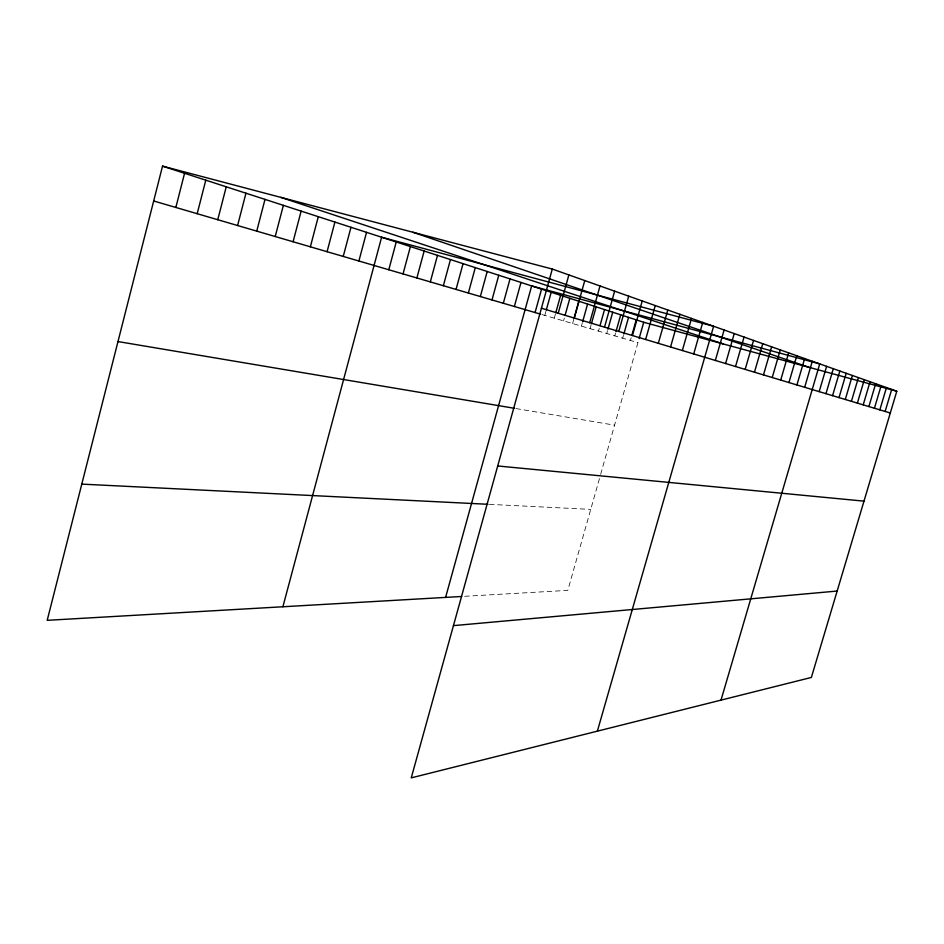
<?xml version="1.0" encoding="UTF-8"?>
<svg xmlns="http://www.w3.org/2000/svg" width="944" height="944" viewBox="0 0 944 944"><rect width="100%" height="100%" fill="white"/><g stroke="black" fill="none" stroke-linecap="round" stroke-linejoin="round"><path stroke-width="0.71" stroke-dasharray="4.72 3.54" d="M544.794 315.39L545.927 311.308M554.281 318.175L555.402 314.14M563.544 320.877L564.323 318.057M572.583 323.532L573.751 319.343M581.421 326.117L582.188 323.355M590.047 328.642L591.192 324.547M598.484 331.108L599.239 328.406M606.732 333.515L607.535 330.671M614.792 335.875L615.582 333.067M622.686 338.188L623.465 335.403M630.403 340.442L631.17 337.692M599.464 478.596L567.816 590.366L464.259 596.325M600.644 474.384L638.722 339.934M489.393 504.356L590.743 509.382M515.955 408.563L614.591 425.166M542.021 314.588L637.943 342.648"/><path stroke-width="1.42" d="M552.287 269.052L411.254 777.868L811.368 677.45L896.8 391.229L552.287 269.052L162.533 166.132L47.2 620.326L461.628 596.478M175.844 207.456L184.564 173.283M197.19 213.698L205.792 180.162M217.757 219.716L226.241 186.806M237.593 225.522L245.959 193.201M256.744 231.127L264.993 199.385M275.223 236.531L283.377 205.344M293.088 241.758L301.136 211.114M310.364 246.809L318.293 216.683M327.072 251.706L334.908 222.064M343.238 256.426L350.979 227.28M358.897 261.016L366.543 232.33M282.893 606.756L381.612 237.227L713.617 326.27L597.363 731.163M388.786 269.76L396.232 241.971M403.041 273.925L410.404 246.573M416.882 277.973L424.151 251.033M430.322 281.902L437.497 255.364M443.361 285.725L450.465 259.565M456.046 289.43L463.056 263.659M468.366 293.029L475.292 267.624M480.343 296.534L487.198 271.483M491.989 299.944L498.762 275.247M503.329 303.26L510.031 278.893M514.362 306.493L520.994 282.457M445.603 597.399L531.661 285.914L819.746 363.9L721.004 700.129M535.071 312.547L541.561 289.124M546.305 309.951L551.213 292.262M555.78 312.794L560.63 295.319M558.211 313.243L568.866 274.928M565.114 315.237L569.834 298.304M574.141 317.951L578.814 301.219M574.294 318.069L584.761 280.569M582.578 321.975L587.581 304.062M589.717 322.706L600.006 285.973M591.581 323.19L596.16 306.847M599.995 325.715L604.538 309.561M604.526 327.155L614.638 291.165M607.936 329.255L612.727 312.216M615.984 331.663L620.727 314.824M618.768 331.438L628.704 296.156M623.854 334.023L628.562 317.361M631.949 334.943L636.221 319.851M632.456 335.545L642.239 300.947M639.1 338.577L643.714 322.282L162.533 166.132M645.625 339.498L655.254 305.573M658.322 343.321L667.786 310.01M670.547 346.991L679.869 314.293M682.347 350.531L691.515 318.423M693.722 353.953L702.761 322.411M715.34 360.443L724.107 329.987M725.606 363.523L734.243 333.586M735.541 366.508L744.049 337.055M745.158 369.399L753.548 340.43M754.468 372.196L762.74 343.687M763.484 374.91L771.637 346.849M772.227 377.529L780.275 349.905M780.712 380.078L788.641 352.879M788.936 382.556L796.771 355.758M796.925 384.951L804.654 358.555M804.677 387.276L812.3 361.269M819.18 391.642L826.625 366.343M825.965 393.672L833.316 368.715M832.573 395.666L839.841 371.027M839.015 397.601L846.202 373.281M845.293 399.477L852.385 375.488M851.417 401.318L858.426 377.624M857.376 403.112L864.315 379.712M863.205 404.858L870.061 381.754M868.881 406.569L875.666 383.736M874.427 408.233L881.141 385.683M879.843 409.861L886.487 387.571M885.13 411.454L891.702 389.424M453.45 625.636L837.163 591.05M81.786 484.119L487.93 504.285M497.712 465.97L863.996 501.146M117.988 341.563L514.527 408.315M643.714 322.282L896.8 391.229M153.683 200.978L540.629 314.175M541.431 308.204L890.298 413M280.816 197.367L723.34 343.97M412.894 232.248L809.291 367.393"/></g></svg>
